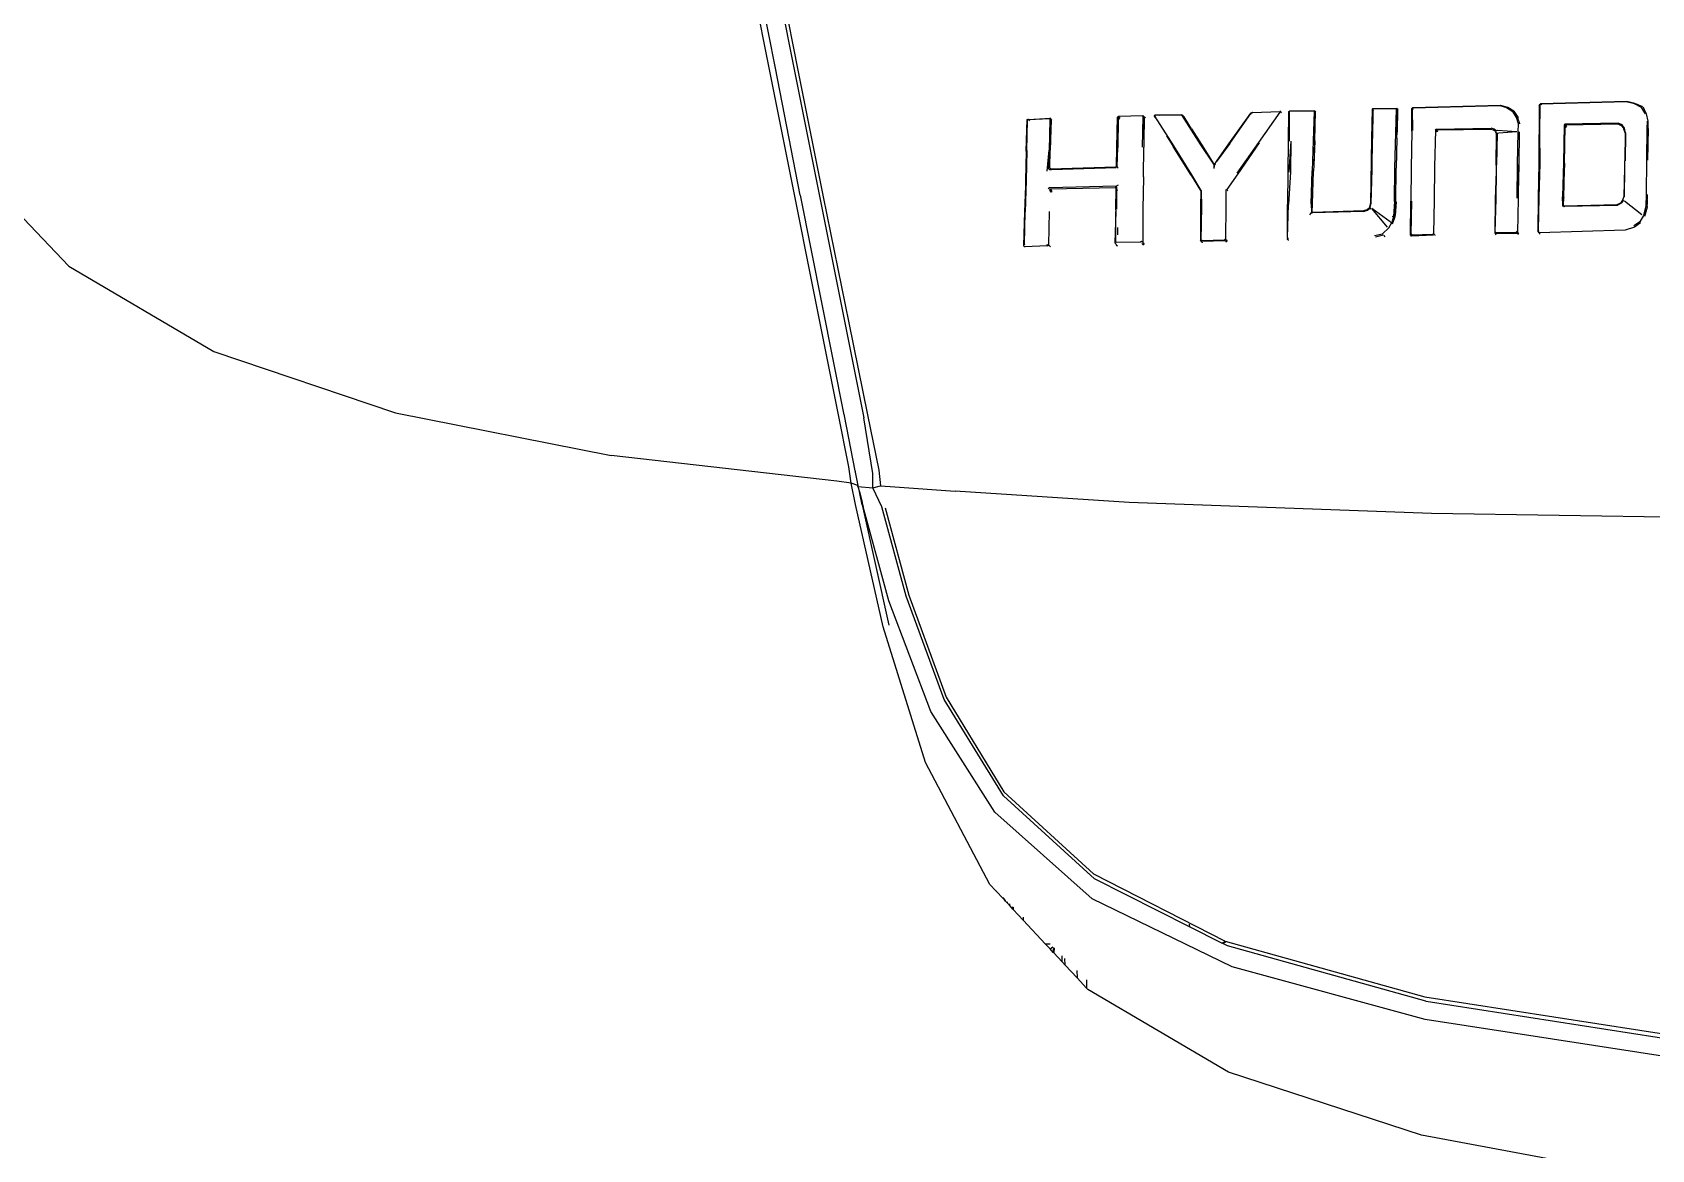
# Model space of a CAD drawing. Header units: metres. Extents: x 54.3 to 102.1, y 17 to 45.8.
# Drawn here: x 91.4102 to 91.6958, y 34.3365 to 34.5335 of the extents above; entities that cross this region are included whole.
import ezdxf

# ---------------------------------------------------------------- set-up
doc = ezdxf.new("R2010")
doc.units = ezdxf.units.M
doc.layers.add('Edges', color=7, linetype='Continuous')

# ---------------------------------------------------------------- blocks, each defined once
blk = doc.blocks.new('fr elevation')
for p, q in [((-3.38199, -1.90568), (-3.39527, -1.83858)), ((-3.38081, -1.90602), (-3.3941, -1.83875)), ((-3.39082, -1.83892), (-3.37745, -1.90652)), ((-3.39023, -1.83875), (-3.37686, -1.90635)), ((-3.3698, -1.96656), (-3.38199, -1.90568)), ((-3.37644, -1.92838), (-3.38081, -1.90602)), ((-3.37745, -1.90652), (-3.37299, -1.92889)), ((-3.37686, -1.90635), (-3.3724, -1.92872)), ((-3.27559, -1.91328), (-3.27571, -1.91841)), ((-3.27551, -1.91319), (-3.27559, -1.91328)), ((-3.27559, -1.91328), (-3.27549, -1.91333)), ((-3.27552, -1.91338), (-3.27559, -1.91328)), ((-3.27549, -1.91333), (-3.27552, -1.91338)), ((-3.27124, -1.91309), (-3.27551, -1.91319)), ((-3.27551, -1.91319), (-3.2754, -1.91325)), ((-3.27544, -1.9133), (-3.27551, -1.91319)), ((-3.27544, -1.9133), (-3.27549, -1.91333)), ((-3.2754, -1.91325), (-3.27544, -1.9133)), ((-3.27532, -1.91348), (-3.27544, -1.9133)), ((-3.2714, -1.91316), (-3.2754, -1.91325)), ((-3.27158, -1.92364), (-3.27131, -1.91324)), ((-3.27124, -1.91309), (-3.2714, -1.91316)), ((-3.27131, -1.91324), (-3.2714, -1.91316)), ((-3.27118, -1.91312), (-3.27124, -1.91309)), ((-3.27119, -1.91728), (-3.27116, -1.91317)), ((-3.27109, -1.91326), (-3.27119, -1.91728)), ((-3.27116, -1.91317), (-3.27118, -1.91312)), ((-3.27109, -1.9132), (-3.27116, -1.91317)), ((-3.27109, -1.9132), (-3.27109, -1.91326)), ((-3.27109, -1.91326), (-3.27104, -1.91335)), ((-3.27104, -1.91335), (-3.27097, -1.91342)), ((-3.2686, -1.91312), (-3.26843, -1.91295)), ((-3.26859, -1.91711), (-3.2686, -1.91312)), ((-3.2686, -1.91312), (-3.26853, -1.91314)), ((-3.26853, -1.91314), (-3.2685, -1.91317)), ((-3.2685, -1.91317), (-3.26837, -1.91306)), ((-3.2685, -1.91317), (-3.26849, -1.91701)), ((-3.2685, -1.91317), (-3.26835, -1.91338)), ((-3.26843, -1.91295), (-3.25292, -1.91251)), ((-3.26843, -1.91295), (-3.26837, -1.91306)), ((-3.26843, -1.91295), (-3.26833, -1.91301)), ((-3.26837, -1.91306), (-3.26833, -1.91301)), ((-3.26833, -1.91301), (-3.25308, -1.91258)), ((-3.25308, -1.91258), (-3.25188, -1.91296)), ((-3.25292, -1.91251), (-3.25172, -1.9129)), ((-3.25188, -1.91296), (-3.25075, -1.91367)), ((-3.25172, -1.9129), (-3.25166, -1.91292)), ((-3.25059, -1.9136), (-3.25166, -1.91292)), ((-3.24611, -1.91253), (-3.2462, -1.92284)), ((-3.24586, -1.91228), (-3.24611, -1.91253)), ((-3.24611, -1.91253), (-3.24601, -1.91259)), ((-3.24604, -1.91264), (-3.24611, -1.91253)), ((-3.24601, -1.91268), (-3.24605, -1.91731)), ((-3.24601, -1.91259), (-3.24604, -1.91264)), ((-3.24601, -1.91268), (-3.24604, -1.91264)), ((-3.24579, -1.91239), (-3.24601, -1.91259)), ((-3.24594, -1.91278), (-3.24601, -1.91268)), ((-3.23069, -1.91186), (-3.24586, -1.91228)), ((-3.24586, -1.91228), (-3.24576, -1.91234)), ((-3.24579, -1.91239), (-3.24586, -1.91228)), ((-3.24576, -1.91234), (-3.24579, -1.91239)), ((-3.24569, -1.91255), (-3.24579, -1.91239)), ((-3.23077, -1.91193), (-3.24576, -1.91234)), ((-3.22931, -1.9123), (-3.23077, -1.91193)), ((-3.22924, -1.91223), (-3.23069, -1.91186)), ((-3.22809, -1.91292), (-3.22931, -1.9123)), ((-3.22785, -1.91285), (-3.22924, -1.91223)), ((-3.22738, -1.91405), (-3.22809, -1.91292)), ((-3.22785, -1.91285), (-3.22762, -1.91324)), ((-3.22722, -1.91406), (-3.22762, -1.91324)), ((-3.33658, -1.92066), (-3.33644, -1.91508)), ((-3.33646, -1.92053), (-3.33637, -1.91518)), ((-3.33644, -1.91508), (-3.33627, -1.915)), ((-3.33637, -1.91518), (-3.33644, -1.91508)), ((-3.33634, -1.91514), (-3.33644, -1.91508)), ((-3.33637, -1.91518), (-3.33634, -1.91514)), ((-3.33634, -1.91514), (-3.33617, -1.91505)), ((-3.33627, -1.915), (-3.3362, -1.91501)), ((-3.3362, -1.91501), (-3.33617, -1.91505)), ((-3.33617, -1.91505), (-3.33235, -1.91482)), ((-3.33617, -1.91505), (-3.33251, -1.91489)), ((-3.33617, -1.91505), (-3.33603, -1.9153)), ((-3.33242, -1.91504), (-3.33254, -1.92044)), ((-3.33235, -1.91482), (-3.33251, -1.91489)), ((-3.33251, -1.91489), (-3.33242, -1.91504)), ((-3.33219, -1.91508), (-3.33238, -1.92046)), ((-3.33228, -1.91492), (-3.33235, -1.91482)), ((-3.33228, -1.91492), (-3.33218, -1.91498)), ((-3.33219, -1.91508), (-3.33218, -1.91498)), ((-3.33219, -1.91508), (-3.33207, -1.91517)), ((-3.32062, -1.92002), (-3.3205, -1.91463)), ((-3.3205, -1.91463), (-3.32033, -1.91446)), ((-3.3205, -1.91463), (-3.32043, -1.91473)), ((-3.3204, -1.91477), (-3.32044, -1.92)), ((-3.3204, -1.91469), (-3.32043, -1.91473)), ((-3.32043, -1.91473), (-3.3204, -1.91477)), ((-3.3204, -1.91477), (-3.3202, -1.91504)), ((-3.32033, -1.91446), (-3.31599, -1.91437)), ((-3.32033, -1.91446), (-3.32027, -1.91457)), ((-3.32027, -1.91457), (-3.32005, -1.91485)), ((-3.31615, -1.91443), (-3.31599, -1.91437)), ((-3.31615, -1.91443), (-3.31598, -1.9146)), ((-3.3161, -1.91991), (-3.31598, -1.9146)), ((-3.31599, -1.91437), (-3.31592, -1.91447)), ((-3.31592, -1.91447), (-3.31582, -1.91461)), ((-3.31582, -1.91453), (-3.31592, -1.91447)), ((-3.31582, -1.91461), (-3.31585, -1.91893)), ((-3.31577, -1.91468), (-3.31585, -1.91893)), ((-3.31582, -1.91453), (-3.31582, -1.91461)), ((-3.31582, -1.91461), (-3.31577, -1.91468)), ((-3.31582, -1.91461), (-3.31575, -1.91463)), ((-3.31575, -1.91463), (-3.31577, -1.91468)), ((-3.31575, -1.91463), (-3.31564, -1.9148)), ((-3.31394, -1.91432), (-3.31403, -1.9144)), ((-3.31403, -1.9144), (-3.31396, -1.91451)), ((-3.31393, -1.91447), (-3.31403, -1.9144)), ((-3.31383, -1.91474), (-3.31396, -1.91451)), ((-3.31394, -1.91432), (-3.31385, -1.9143)), ((-3.31394, -1.91432), (-3.3139, -1.9144)), ((-3.31393, -1.91447), (-3.31388, -1.91443)), ((-3.31056, -1.91969), (-3.31393, -1.91447)), ((-3.3139, -1.9144), (-3.31385, -1.9143)), ((-3.3139, -1.9144), (-3.31388, -1.91443)), ((-3.31377, -1.9146), (-3.31388, -1.91443)), ((-3.3131, -1.9143), (-3.31385, -1.9143)), ((-3.3131, -1.9143), (-3.30925, -1.91421)), ((-3.30933, -1.91428), (-3.3131, -1.9143)), ((-3.30907, -1.91436), (-3.30933, -1.91428)), ((-3.30925, -1.91421), (-3.30919, -1.91423)), ((-3.30919, -1.91423), (-3.30904, -1.91432)), ((-3.309, -1.91429), (-3.30919, -1.91423)), ((-3.30907, -1.91436), (-3.30904, -1.91432)), ((-3.30578, -1.9195), (-3.30907, -1.91436)), ((-3.30904, -1.91432), (-3.309, -1.91429)), ((-3.30904, -1.91432), (-3.30893, -1.91439)), ((-3.30893, -1.91439), (-3.309, -1.91429)), ((-3.30874, -1.9146), (-3.30893, -1.91439)), ((-3.30742, -1.91673), (-3.30874, -1.9146)), ((-3.30085, -1.91932), (-3.29698, -1.91392)), ((-3.30067, -1.9193), (-3.29696, -1.91399)), ((-3.29671, -1.91382), (-3.29698, -1.91392)), ((-3.29698, -1.91392), (-3.29696, -1.91399)), ((-3.29671, -1.91382), (-3.29696, -1.91399)), ((-3.29687, -1.91407), (-3.29691, -1.91403)), ((-3.29671, -1.91382), (-3.29186, -1.91363)), ((-3.29664, -1.9139), (-3.29666, -1.91386)), ((-3.29185, -1.91379), (-3.29564, -1.9191)), ((-3.29185, -1.91379), (-3.29186, -1.91363)), ((-3.29169, -1.91364), (-3.29186, -1.91363)), ((-3.29169, -1.91372), (-3.29185, -1.91379)), ((-3.29169, -1.91372), (-3.29169, -1.91364)), ((-3.29163, -1.91375), (-3.29169, -1.91372)), ((-3.29163, -1.91383), (-3.29159, -1.91387)), ((-3.29033, -1.91369), (-3.29037, -1.919)), ((-3.29033, -1.91369), (-3.29017, -1.91361)), ((-3.29023, -1.91375), (-3.29033, -1.91369)), ((-3.29033, -1.91369), (-3.29027, -1.9138)), ((-3.29023, -1.91375), (-3.29027, -1.9138)), ((-3.29027, -1.9138), (-3.29021, -1.91387)), ((-3.29023, -1.91375), (-3.29018, -1.91372)), ((-3.29021, -1.91387), (-3.29019, -1.9189)), ((-3.29018, -1.91372), (-3.29015, -1.91367)), ((-3.29013, -1.91378), (-3.29018, -1.91372)), ((-3.28573, -1.9135), (-3.29017, -1.91361)), ((-3.29015, -1.91367), (-3.29017, -1.91361)), ((-3.28588, -1.91357), (-3.29015, -1.91367)), ((-3.2858, -1.91365), (-3.28601, -1.9188)), ((-3.28588, -1.91357), (-3.28573, -1.9135)), ((-3.2858, -1.91365), (-3.28588, -1.91357)), ((-3.28566, -1.91361), (-3.28577, -1.91881)), ((-3.28573, -1.9135), (-3.28566, -1.91361)), ((-3.28573, -1.9135), (-3.28564, -1.91359)), ((-3.28564, -1.91359), (-3.28566, -1.91361)), ((-3.28558, -1.91369), (-3.28566, -1.91361)), ((-3.28558, -1.91369), (-3.28564, -1.91359)), ((-3.28551, -1.91376), (-3.28558, -1.91369)), ((-3.27549, -1.91341), (-3.27553, -1.9184)), ((-3.27549, -1.91341), (-3.27552, -1.91338)), ((-3.27536, -1.91352), (-3.27549, -1.91341)), ((-3.25012, -1.91471), (-3.25075, -1.91367)), ((-3.25059, -1.9136), (-3.24988, -1.91465)), ((-3.24976, -1.91585), (-3.25012, -1.91471)), ((-3.2499, -1.91475), (-3.25005, -1.91452)), ((-3.24988, -1.91465), (-3.2499, -1.91475)), ((-3.24971, -1.91535), (-3.2499, -1.91475)), ((-3.24981, -1.91724), (-3.24976, -1.91585)), ((-3.24971, -1.91535), (-3.2496, -1.91578)), ((-3.24953, -1.91589), (-3.2496, -1.91578)), ((-3.24173, -1.91608), (-3.24185, -1.92264)), ((-3.24157, -1.91591), (-3.24173, -1.91608)), ((-3.2322, -1.9157), (-3.24157, -1.91591)), ((-3.24157, -1.91591), (-3.24141, -1.91608)), ((-3.24141, -1.91608), (-3.24157, -1.91625)), ((-3.24141, -1.91608), (-3.24143, -1.9162)), ((-3.24143, -1.9162), (-3.24129, -1.91637)), ((-3.23221, -1.91588), (-3.24141, -1.91608)), ((-3.2316, -1.9162), (-3.23221, -1.91588)), ((-3.23151, -1.91602), (-3.2322, -1.9157)), ((-3.2316, -1.9162), (-3.23154, -1.91623)), ((-3.23107, -1.91658), (-3.23151, -1.91602)), ((-3.22693, -1.91535), (-3.22722, -1.91406)), ((-3.22709, -1.91535), (-3.22715, -1.91665)), ((-3.2269, -1.91666), (-3.22693, -1.91535)), ((-3.31585, -1.91893), (-3.31586, -1.91992)), ((-3.31186, -1.91792), (-3.31074, -1.91972)), ((-3.30742, -1.91673), (-3.30565, -1.91946)), ((-3.29037, -1.919), (-3.29043, -1.92434)), ((-3.28993, -1.91889), (-3.29025, -1.92432)), ((-3.28993, -1.91889), (-3.28999, -1.92431)), ((-3.28601, -1.9188), (-3.28615, -1.92413)), ((-3.28577, -1.91881), (-3.28589, -1.92311)), ((-3.2857, -1.91884), (-3.28589, -1.92311)), ((-3.27571, -1.91841), (-3.27585, -1.92987)), ((-3.27559, -1.92382), (-3.27553, -1.9184)), ((-3.27122, -1.91834), (-3.27134, -1.92365)), ((-3.27122, -1.91834), (-3.2712, -1.91832)), ((-3.2712, -1.91832), (-3.27119, -1.91728)), ((-3.26859, -1.91711), (-3.2687, -1.92367)), ((-3.26439, -1.91691), (-3.2646, -1.9234)), ((-3.26439, -1.91691), (-3.26431, -1.91675)), ((-3.26415, -1.91692), (-3.26432, -1.91709)), ((-3.26432, -1.91709), (-3.26426, -1.91712)), ((-3.26431, -1.91675), (-3.2546, -1.91661)), ((-3.26415, -1.91692), (-3.26431, -1.91675)), ((-3.26426, -1.91712), (-3.26417, -1.91725)), ((-3.25469, -1.9168), (-3.26415, -1.91692)), ((-3.26409, -1.91704), (-3.26401, -1.91714)), ((-3.25418, -1.91695), (-3.25469, -1.9168)), ((-3.25408, -1.91676), (-3.2546, -1.91661)), ((-3.25383, -1.91718), (-3.25418, -1.91695)), ((-3.25373, -1.91708), (-3.25408, -1.91676)), ((-3.25383, -1.91718), (-3.25376, -1.91729)), ((-3.25376, -1.91729), (-3.25356, -1.91755)), ((-3.25365, -1.91759), (-3.25376, -1.91729)), ((-3.25373, -1.91708), (-3.25348, -1.91691)), ((-3.2537, -1.92309), (-3.25365, -1.91759)), ((-3.25365, -1.91759), (-3.25356, -1.91755)), ((-3.25361, -1.92307), (-3.25347, -1.91749)), ((-3.25356, -1.91755), (-3.25347, -1.91749)), ((-3.25348, -1.91691), (-3.25007, -1.91716)), ((-3.25347, -1.91749), (-3.25321, -1.9174)), ((-3.25321, -1.9174), (-3.25007, -1.91716)), ((-3.24994, -1.92299), (-3.24981, -1.91724)), ((-3.24965, -1.91726), (-3.2497, -1.92299)), ((-3.24605, -1.91731), (-3.24603, -1.92282)), ((-3.24157, -1.91625), (-3.24169, -1.92273)), ((-3.24157, -1.91625), (-3.24151, -1.91628)), ((-3.24151, -1.91628), (-3.24137, -1.91645)), ((-3.23154, -1.91623), (-3.23134, -1.91652)), ((-3.23134, -1.91652), (-3.23118, -1.91679)), ((-3.23102, -1.91723), (-3.23118, -1.91679)), ((-3.23102, -1.91723), (-3.23116, -1.91668)), ((-3.23088, -1.91739), (-3.23107, -1.91658)), ((-3.23097, -1.9174), (-3.23104, -1.92233)), ((-3.23097, -1.9174), (-3.23102, -1.91723)), ((-3.23091, -1.91752), (-3.23097, -1.9174)), ((-3.23091, -1.91752), (-3.23095, -1.92232)), ((-3.23088, -1.91739), (-3.23091, -1.91752)), ((-3.22715, -1.91665), (-3.2272, -1.92223)), ((-3.2269, -1.91666), (-3.22704, -1.92224)), ((-3.52417, -1.92132), (-3.50542, -1.94091)), ((-3.33658, -1.92066), (-3.33671, -1.92582)), ((-3.33646, -1.92053), (-3.33661, -1.9258)), ((-3.33289, -1.92415), (-3.33254, -1.92044)), ((-3.33264, -1.92373), (-3.33254, -1.92044)), ((-3.33241, -1.92358), (-3.33238, -1.92046)), ((-3.32064, -1.92331), (-3.32062, -1.92002)), ((-3.32058, -1.92333), (-3.32044, -1.92)), ((-3.31592, -1.92517), (-3.31587, -1.91995)), ((-3.31586, -1.91992), (-3.31587, -1.91995)), ((-3.31068, -1.91983), (-3.31074, -1.91972)), ((-3.30748, -1.9249), (-3.31068, -1.91983)), ((-3.30738, -1.9248), (-3.31056, -1.91969)), ((-3.30351, -1.92292), (-3.30578, -1.9195)), ((-3.30565, -1.91946), (-3.30351, -1.92292)), ((-3.30067, -1.9193), (-3.30305, -1.92249)), ((-3.30305, -1.92249), (-3.30085, -1.91932)), ((-3.29564, -1.9191), (-3.29946, -1.92453)), ((-3.29548, -1.9192), (-3.29929, -1.92462)), ((-3.33247, -1.92389), (-3.33264, -1.92373)), ((-3.33231, -1.92374), (-3.33247, -1.92389)), ((-3.33247, -1.92389), (-3.33225, -1.92385)), ((-3.33241, -1.92358), (-3.33233, -1.92368)), ((-3.33233, -1.92368), (-3.33231, -1.92374)), ((-3.33231, -1.92374), (-3.32081, -1.92339)), ((-3.33231, -1.92374), (-3.33225, -1.92385)), ((-3.33225, -1.92385), (-3.3322, -1.92388)), ((-3.3322, -1.92388), (-3.33216, -1.92388)), ((-3.33216, -1.92388), (-3.32074, -1.9235)), ((-3.32081, -1.92339), (-3.32064, -1.92331)), ((-3.32081, -1.92339), (-3.32074, -1.9235)), ((-3.32074, -1.9235), (-3.32071, -1.92354)), ((-3.32064, -1.92331), (-3.32058, -1.92333)), ((-3.32058, -1.92333), (-3.32054, -1.9234)), ((-3.32054, -1.92345), (-3.32054, -1.9234)), ((-3.32054, -1.92345), (-3.32037, -1.92367)), ((-3.30351, -1.92292), (-3.30344, -1.92294)), ((-3.3035, -1.92298), (-3.30351, -1.92292)), ((-3.30344, -1.92294), (-3.3035, -1.92298)), ((-3.3035, -1.92298), (-3.30348, -1.92372)), ((-3.30341, -1.92297), (-3.30348, -1.92372)), ((-3.30344, -1.92294), (-3.30334, -1.92291)), ((-3.30341, -1.92297), (-3.30344, -1.92294)), ((-3.30335, -1.92293), (-3.30341, -1.92297)), ((-3.30334, -1.92312), (-3.30341, -1.92297)), ((-3.30334, -1.92291), (-3.30335, -1.92293)), ((-3.30322, -1.92312), (-3.30335, -1.92293)), ((-3.30334, -1.92291), (-3.30305, -1.92249)), ((-3.29929, -1.92462), (-3.30121, -1.92739)), ((-3.29043, -1.92434), (-3.29051, -1.93004)), ((-3.28999, -1.92431), (-3.29033, -1.93002)), ((-3.28632, -1.92992), (-3.28615, -1.92413)), ((-3.28608, -1.92994), (-3.28593, -1.92418)), ((-3.28593, -1.92418), (-3.28591, -1.92415)), ((-3.28589, -1.92311), (-3.28591, -1.92415)), ((-3.27575, -1.92985), (-3.27559, -1.92382)), ((-3.27166, -1.9295), (-3.27158, -1.92364)), ((-3.27142, -1.92952), (-3.27134, -1.92365)), ((-3.2687, -1.92367), (-3.26877, -1.92945)), ((-3.2646, -1.9234), (-3.26467, -1.92935)), ((-3.25373, -1.92423), (-3.25386, -1.92912)), ((-3.25373, -1.92423), (-3.25379, -1.92914)), ((-3.25372, -1.9232), (-3.25373, -1.92423)), ((-3.2537, -1.92309), (-3.25372, -1.9232)), ((-3.25001, -1.92893), (-3.24994, -1.92299)), ((-3.24976, -1.92795), (-3.2497, -1.92299)), ((-3.24976, -1.92795), (-3.24963, -1.9231)), ((-3.2462, -1.92284), (-3.24628, -1.92887)), ((-3.24603, -1.92282), (-3.24618, -1.92884)), ((-3.24185, -1.92264), (-3.242, -1.92867)), ((-3.24169, -1.92273), (-3.24175, -1.92755)), ((-3.24175, -1.92755), (-3.24162, -1.92276)), ((-3.23107, -1.9236), (-3.23119, -1.92861)), ((-3.23107, -1.9236), (-3.23112, -1.92872)), ((-3.23106, -1.92236), (-3.23107, -1.9236)), ((-3.23104, -1.92233), (-3.23106, -1.92236)), ((-3.2272, -1.92223), (-3.22726, -1.92825)), ((-3.33674, -1.92678), (-3.33689, -1.93137)), ((-3.33661, -1.9258), (-3.33678, -1.93134)), ((-3.33674, -1.92678), (-3.33678, -1.93134)), ((-3.33673, -1.92593), (-3.33674, -1.92678)), ((-3.33671, -1.92582), (-3.33673, -1.92593)), ((-3.3325, -1.9271), (-3.33275, -1.92728)), ((-3.32073, -1.92683), (-3.3325, -1.9271)), ((-3.33234, -1.92737), (-3.3325, -1.92754)), ((-3.33243, -1.92755), (-3.3325, -1.92754)), ((-3.3322, -1.92791), (-3.33243, -1.92755)), ((-3.32083, -1.92711), (-3.33234, -1.92737)), ((-3.33234, -1.92737), (-3.33226, -1.92747)), ((-3.33226, -1.92747), (-3.33209, -1.92777)), ((-3.33226, -1.92747), (-3.33215, -1.92789)), ((-3.32083, -1.92711), (-3.32073, -1.92683)), ((-3.32074, -1.92718), (-3.32083, -1.92711)), ((-3.32078, -1.93091), (-3.32074, -1.92724)), ((-3.32074, -1.92718), (-3.32065, -1.927)), ((-3.32074, -1.92724), (-3.32074, -1.92718)), ((-3.32068, -1.92729), (-3.32074, -1.92724)), ((-3.32073, -1.92683), (-3.32032, -1.92658)), ((-3.32065, -1.927), (-3.32073, -1.92683)), ((-3.32065, -1.927), (-3.32068, -1.92729)), ((-3.32068, -1.92729), (-3.32065, -1.92733)), ((-3.32065, -1.92737), (-3.32068, -1.93089)), ((-3.32065, -1.92733), (-3.32065, -1.92737)), ((-3.32065, -1.92737), (-3.3206, -1.92744)), ((-3.3206, -1.92744), (-3.32048, -1.92755)), ((-3.31593, -1.92528), (-3.316, -1.9308)), ((-3.31592, -1.92517), (-3.31593, -1.92528)), ((-3.30741, -1.92501), (-3.30748, -1.9249)), ((-3.30581, -1.92758), (-3.30741, -1.92501)), ((-3.30572, -1.92757), (-3.30738, -1.9248)), ((-3.30581, -1.92758), (-3.30586, -1.93049)), ((-3.30581, -1.92758), (-3.30572, -1.92757)), ((-3.30581, -1.92758), (-3.30575, -1.92769)), ((-3.30572, -1.92757), (-3.30575, -1.92769)), ((-3.30137, -1.92738), (-3.30141, -1.93036)), ((-3.30114, -1.9275), (-3.30121, -1.92739)), ((-3.30103, -1.92766), (-3.30114, -1.9275)), ((-3.24176, -1.92877), (-3.24175, -1.92755)), ((-3.37644, -1.92838), (-3.36874, -1.96713)), ((-3.37299, -1.92889), (-3.36526, -1.96765)), ((-3.3724, -1.92872), (-3.36786, -1.95092)), ((-3.30586, -1.93049), (-3.30588, -1.93639)), ((-3.30567, -1.93046), (-3.30578, -1.93629)), ((-3.30575, -1.92769), (-3.30567, -1.93046)), ((-3.30141, -1.93036), (-3.30144, -1.93611)), ((-3.29052, -1.93585), (-3.29033, -1.93002)), ((-3.29052, -1.93585), (-3.29051, -1.93004)), ((-3.28632, -1.92992), (-3.2863, -1.93142)), ((-3.28615, -1.93135), (-3.2861, -1.92997)), ((-3.2861, -1.92997), (-3.28608, -1.92994)), ((-3.27601, -1.93053), (-3.27587, -1.92998)), ((-3.27591, -1.9306), (-3.27575, -1.92985)), ((-3.27591, -1.9306), (-3.27587, -1.92998)), ((-3.27587, -1.92998), (-3.27586, -1.92994)), ((-3.27586, -1.92994), (-3.27585, -1.92987)), ((-3.27166, -1.9295), (-3.2718, -1.93217)), ((-3.27154, -1.93196), (-3.27142, -1.92952)), ((-3.27135, -1.92955), (-3.27154, -1.93196)), ((-3.26879, -1.93544), (-3.26877, -1.92945)), ((-3.26869, -1.93526), (-3.26859, -1.92944)), ((-3.26467, -1.92935), (-3.26477, -1.93517)), ((-3.25386, -1.92912), (-3.25396, -1.93511)), ((-3.25387, -1.93492), (-3.25368, -1.92902)), ((-3.24987, -1.93493), (-3.24979, -1.92905)), ((-3.24979, -1.92905), (-3.24977, -1.92894)), ((-3.24977, -1.92894), (-3.24976, -1.92795)), ((-3.24628, -1.92887), (-3.24637, -1.93477)), ((-3.24618, -1.92884), (-3.24628, -1.93458)), ((-3.24198, -1.93025), (-3.242, -1.92867)), ((-3.24181, -1.93041), (-3.24198, -1.93025)), ((-3.24182, -1.93017), (-3.24178, -1.92879)), ((-3.24176, -1.93028), (-3.24182, -1.93017)), ((-3.24181, -1.93041), (-3.2417, -1.93036)), ((-3.24166, -1.93042), (-3.24181, -1.93041)), ((-3.24176, -1.92877), (-3.24178, -1.92879)), ((-3.24176, -1.93028), (-3.24167, -1.93036)), ((-3.2417, -1.93036), (-3.24176, -1.93028)), ((-3.24165, -1.93034), (-3.2417, -1.93036)), ((-3.2417, -1.93036), (-3.24167, -1.93036)), ((-3.24165, -1.93034), (-3.24167, -1.93036)), ((-3.24167, -1.93036), (-3.24166, -1.93042)), ((-3.23235, -1.9302), (-3.24166, -1.93042)), ((-3.24166, -1.93042), (-3.2416, -1.93048)), ((-3.23245, -1.93013), (-3.24165, -1.93034)), ((-3.23177, -1.92979), (-3.23245, -1.93013)), ((-3.23235, -1.9302), (-3.23245, -1.93013)), ((-3.23167, -1.92984), (-3.23235, -1.9302)), ((-3.23126, -1.92926), (-3.23177, -1.92979)), ((-3.23144, -1.92928), (-3.23177, -1.92979)), ((-3.23126, -1.92926), (-3.23167, -1.92984)), ((-3.23119, -1.92861), (-3.23144, -1.92928)), ((-3.23126, -1.92926), (-3.23144, -1.92928)), ((-3.23108, -1.92942), (-3.22799, -1.93184)), ((-3.22732, -1.93041), (-3.22773, -1.932)), ((-3.22726, -1.92825), (-3.22732, -1.93041)), ((-3.22711, -1.92827), (-3.22709, -1.93005)), ((-3.22708, -1.93043), (-3.2271, -1.93049)), ((-3.2271, -1.93049), (-3.2271, -1.93054)), ((-3.22709, -1.93005), (-3.22704, -1.9283)), ((-3.22708, -1.93043), (-3.22709, -1.93005)), ((-3.33689, -1.93137), (-3.33708, -1.93728)), ((-3.33681, -1.93138), (-3.33698, -1.93701)), ((-3.33678, -1.93134), (-3.33681, -1.93138)), ((-3.33254, -1.93127), (-3.33264, -1.93717)), ((-3.32079, -1.93129), (-3.32096, -1.93682)), ((-3.32081, -1.93676), (-3.32079, -1.93129)), ((-3.32079, -1.93101), (-3.32078, -1.93091)), ((-3.32079, -1.93101), (-3.32079, -1.93129)), ((-3.316, -1.9308), (-3.31603, -1.93672)), ((-3.2863, -1.93142), (-3.28664, -1.93185)), ((-3.2863, -1.93142), (-3.28622, -1.93151)), ((-3.28622, -1.93151), (-3.28608, -1.93146)), ((-3.28615, -1.93135), (-3.28608, -1.93146)), ((-3.28615, -1.93135), (-3.28606, -1.93144)), ((-3.28608, -1.93146), (-3.28606, -1.93144)), ((-3.28608, -1.93146), (-3.28606, -1.9315)), ((-3.28602, -1.9315), (-3.28608, -1.93146)), ((-3.27711, -1.93114), (-3.28606, -1.93144)), ((-3.28606, -1.93144), (-3.28602, -1.9315)), ((-3.2771, -1.9313), (-3.28602, -1.9315)), ((-3.27652, -1.93097), (-3.27711, -1.93114)), ((-3.2771, -1.9313), (-3.27642, -1.93103)), ((-3.27652, -1.93097), (-3.27601, -1.93053)), ((-3.27642, -1.93103), (-3.27652, -1.93097)), ((-3.27642, -1.93103), (-3.27594, -1.93065)), ((-3.27594, -1.93065), (-3.27601, -1.93053)), ((-3.27594, -1.93065), (-3.27591, -1.9306)), ((-3.27577, -1.93088), (-3.27594, -1.93065)), ((-3.27288, -1.93402), (-3.27565, -1.93076)), ((-3.27238, -1.93309), (-3.27565, -1.93076)), ((-3.27263, -1.93418), (-3.27212, -1.93325)), ((-3.27238, -1.93309), (-3.27212, -1.93325)), ((-3.2718, -1.93217), (-3.27212, -1.93325)), ((-3.27205, -1.93209), (-3.2718, -1.93217)), ((-3.27197, -1.93344), (-3.27157, -1.93237)), ((-3.27155, -1.93227), (-3.2718, -1.93217)), ((-3.27157, -1.9323), (-3.27155, -1.93227)), ((-3.27157, -1.93237), (-3.27157, -1.9323)), ((-3.27155, -1.93227), (-3.27154, -1.93196)), ((-3.2284, -1.9331), (-3.22942, -1.93379)), ((-3.22824, -1.93328), (-3.22934, -1.93405)), ((-3.22773, -1.932), (-3.2284, -1.9331)), ((-3.2271, -1.93054), (-3.22757, -1.93218)), ((-3.32049, -1.93408), (-3.32051, -1.9354)), ((-3.30144, -1.93611), (-3.3016, -1.93628)), ((-3.30136, -1.93628), (-3.30144, -1.93611)), ((-3.29055, -1.93614), (-3.29053, -1.93603)), ((-3.29055, -1.93614), (-3.29046, -1.93622)), ((-3.29052, -1.93585), (-3.29053, -1.93603)), ((-3.29043, -1.93601), (-3.29052, -1.93585)), ((-3.29044, -1.9362), (-3.29046, -1.93622)), ((-3.29043, -1.93601), (-3.29044, -1.9362)), ((-3.27517, -1.9355), (-3.27373, -1.93521)), ((-3.27501, -1.93575), (-3.27357, -1.93539)), ((-3.27373, -1.93521), (-3.27263, -1.93418)), ((-3.2735, -1.9355), (-3.27336, -1.93574)), ((-3.26879, -1.93544), (-3.2687, -1.93561)), ((-3.26865, -1.93563), (-3.2687, -1.93561)), ((-3.26869, -1.93526), (-3.26861, -1.93543)), ((-3.26478, -1.93544), (-3.26865, -1.93563)), ((-3.26494, -1.93534), (-3.26861, -1.93543)), ((-3.26494, -1.93534), (-3.26477, -1.93517)), ((-3.26478, -1.93544), (-3.26494, -1.93534)), ((-3.26477, -1.93517), (-3.26461, -1.93535)), ((-3.26461, -1.93535), (-3.26455, -1.93546)), ((-3.26455, -1.93546), (-3.26451, -1.93551)), ((-3.25396, -1.93511), (-3.25389, -1.93513)), ((-3.25389, -1.93513), (-3.25388, -1.93519)), ((-3.25388, -1.93519), (-3.25004, -1.9351)), ((-3.25388, -1.93519), (-3.25381, -1.9353)), ((-3.25378, -1.935), (-3.25387, -1.93492)), ((-3.25381, -1.9353), (-3.25376, -1.93538)), ((-3.25378, -1.935), (-3.2502, -1.93492)), ((-3.2502, -1.93492), (-3.25003, -1.93476)), ((-3.2502, -1.93492), (-3.25004, -1.9351)), ((-3.25004, -1.9351), (-3.24987, -1.93493)), ((-3.25004, -1.9351), (-3.24997, -1.93513)), ((-3.24997, -1.93513), (-3.24985, -1.93534)), ((-3.24987, -1.93493), (-3.24989, -1.93504)), ((-3.24989, -1.93504), (-3.24973, -1.93521)), ((-3.24637, -1.93477), (-3.24628, -1.93458)), ((-3.24631, -1.93488), (-3.24637, -1.93477)), ((-3.24627, -1.93492), (-3.24631, -1.93488)), ((-3.24611, -1.93483), (-3.24628, -1.93458)), ((-3.2462, -1.93502), (-3.24627, -1.93492)), ((-3.2462, -1.93502), (-3.24614, -1.93504)), ((-3.23095, -1.93459), (-3.24614, -1.93504)), ((-3.24606, -1.93515), (-3.24614, -1.93504)), ((-3.24597, -1.93526), (-3.24606, -1.93515)), ((-3.22934, -1.93405), (-3.23095, -1.93459)), ((-3.33708, -1.93728), (-3.33701, -1.93738)), ((-3.33691, -1.93748), (-3.33701, -1.93738)), ((-3.33701, -1.93738), (-3.3369, -1.93744)), ((-3.33698, -1.93701), (-3.33689, -1.93717)), ((-3.33691, -1.93748), (-3.3369, -1.93744)), ((-3.33685, -1.93753), (-3.33691, -1.93748)), ((-3.3369, -1.93744), (-3.33281, -1.93726)), ((-3.33679, -1.9376), (-3.33685, -1.93753)), ((-3.33281, -1.93726), (-3.33297, -1.93708)), ((-3.33264, -1.93717), (-3.33281, -1.93726)), ((-3.33281, -1.93726), (-3.33274, -1.93737)), ((-3.33257, -1.93727), (-3.33264, -1.93717)), ((-3.33233, -1.93753), (-3.33257, -1.93727)), ((-3.32079, -1.93699), (-3.32096, -1.93682)), ((-3.32072, -1.93709), (-3.32079, -1.93699)), ((-3.32054, -1.93733), (-3.32072, -1.93709)), ((-3.32069, -1.93671), (-3.31644, -1.93662)), ((-3.32044, -1.93741), (-3.32054, -1.93733)), ((-3.31644, -1.93662), (-3.31627, -1.93654)), ((-3.31627, -1.93654), (-3.31603, -1.93672)), ((-3.31619, -1.93689), (-3.31612, -1.93699)), ((-3.31612, -1.93699), (-3.31593, -1.93721)), ((-3.31596, -1.93682), (-3.31603, -1.93672)), ((-3.31596, -1.93682), (-3.31577, -1.9371)), ((-3.30588, -1.93639), (-3.30578, -1.93629)), ((-3.30581, -1.9365), (-3.30588, -1.93639)), ((-3.30569, -1.93665), (-3.30581, -1.9365)), ((-3.30581, -1.9365), (-3.3057, -1.93655)), ((-3.30561, -1.93637), (-3.30578, -1.93629)), ((-3.30144, -1.93645), (-3.3057, -1.93655)), ((-3.3057, -1.93655), (-3.30569, -1.93665)), ((-3.30569, -1.93665), (-3.30564, -1.93666)), ((-3.30558, -1.93675), (-3.30564, -1.93666)), ((-3.30561, -1.93637), (-3.3016, -1.93628)), ((-3.30558, -1.93675), (-3.30555, -1.9368)), ((-3.30144, -1.93645), (-3.3016, -1.93628)), ((-3.30136, -1.93628), (-3.30144, -1.93645)), ((-3.30144, -1.93645), (-3.30137, -1.93656)), ((-3.30125, -1.93672), (-3.30137, -1.93656)), ((-3.30121, -1.93639), (-3.30136, -1.93628)), ((-3.30108, -1.9366), (-3.30121, -1.93639)), ((-3.29046, -1.93622), (-3.29041, -1.93631)), ((-3.29041, -1.93631), (-3.29033, -1.93639)), ((-3.50542, -1.94091), (-3.47986, -1.95596)), ((-3.36786, -1.95092), (-3.36458, -1.96715)), ((-3.47986, -1.95596), (-3.44783, -1.96681)), ((-3.44783, -1.96681), (-3.40982, -1.97429)), ((-3.36786, -1.97631), (-3.3698, -1.96656)), ((-3.36874, -1.96713), (-3.3687, -1.96715)), ((-3.3687, -1.96715), (-3.3687, -1.96731)), ((-3.3687, -1.96731), (-3.36681, -1.97704)), ((-3.36458, -1.96715), (-3.36257, -1.9769)), ((-3.36366, -1.97749), (-3.36526, -1.96765)), ((-3.36997, -1.97883), (-3.40982, -1.97429)), ((-3.36744, -1.97917), (-3.36997, -1.97883)), ((-3.36744, -1.97917), (-3.36786, -1.97631)), ((-3.36681, -1.97704), (-3.36677, -1.97707)), ((-3.36677, -1.97707), (-3.36677, -1.97724)), ((-3.36677, -1.97724), (-3.3663, -1.97958)), ((-3.36366, -1.98001), (-3.36366, -1.97749)), ((-3.36257, -1.9769), (-3.36231, -1.97967)), ((-3.36669, -1.98295), (-3.36744, -1.97917)), ((-3.3663, -1.97958), (-3.36744, -1.97917)), ((-3.3663, -1.97958), (-3.36627, -1.97976)), ((-3.36627, -1.97959), (-3.3663, -1.97958)), ((-3.36627, -1.97976), (-3.36627, -1.97959)), ((-3.36627, -1.97976), (-3.36601, -1.98074)), ((-3.36627, -1.97976), (-3.36366, -1.98001)), ((-3.36601, -1.98074), (-3.36551, -1.98253)), ((-3.36551, -1.98304), (-3.36601, -1.98074)), ((-3.36366, -1.98001), (-3.36231, -1.97967)), ((-3.36206, -1.98337), (-3.36366, -1.98001)), ((-3.36231, -1.97967), (-3.35979, -1.97984)), ((-3.35979, -1.97984), (-3.34911, -1.9806)), ((-3.31842, -1.98262), (-3.34911, -1.9806)), ((-3.36181, -2.00456), (-3.36669, -1.98295)), ((-3.36551, -1.98253), (-3.36551, -1.9827)), ((-3.36551, -1.9827), (-3.36532, -1.98338)), ((-3.36551, -1.98304), (-3.3608, -2.00423)), ((-3.3608, -1.99994), (-3.36532, -1.98338)), ((-3.35777, -1.9991), (-3.36206, -1.98337)), ((-3.36147, -1.98354), (-3.35727, -1.99893)), ((-3.26511, -1.98455), (-3.31842, -1.98262)), ((-3.20617, -1.98548), (-3.26511, -1.98455)), ((-3.35727, -1.99893), (-3.35071, -2.01692)), ((-3.3534, -2.01945), (-3.3608, -1.99994)), ((-3.35105, -2.01734), (-3.35777, -1.9991)), ((-3.35433, -2.02844), (-3.36181, -2.00456)), ((-3.34062, -2.03433), (-3.35105, -2.01734)), ((-3.35071, -2.01692), (-3.34054, -2.03366)), ((-3.34213, -2.03719), (-3.3534, -2.01945)), ((-3.34298, -2.04997), (-3.35433, -2.02844)), ((-3.32456, -2.04896), (-3.34062, -2.03433)), ((-3.34054, -2.03366), (-3.32473, -2.04812)), ((-3.32498, -2.05249), (-3.34213, -2.03719)), ((-3.34188, -2.05115), (-3.34298, -2.04997)), ((-3.32473, -2.04812), (-3.30152, -2.05997)), ((-3.30779, -2.05743), (-3.32456, -2.04896)), ((-3.34188, -2.05115), (-3.34188, -2.05105)), ((-3.34065, -2.05247), (-3.34188, -2.05115)), ((-3.34066, -2.05226), (-3.34065, -2.05247)), ((-3.34045, -2.05267), (-3.34065, -2.05247)), ((-3.34045, -2.05267), (-3.34045, -2.05247)), ((-3.34023, -2.05291), (-3.34045, -2.05267)), ((-3.34023, -2.05291), (-3.34023, -2.05268)), ((-3.33989, -2.05328), (-3.34023, -2.05291)), ((-3.33989, -2.05328), (-3.33991, -2.05301)), ((-3.33956, -2.05364), (-3.33989, -2.05328)), ((-3.30026, -2.06451), (-3.32498, -2.05249)), ((-3.33953, -2.05338), (-3.33956, -2.05364)), ((-3.33894, -2.0543), (-3.33956, -2.05364)), ((-3.33894, -2.0543), (-3.33896, -2.05394)), ((-3.33889, -2.05436), (-3.33894, -2.0543)), ((-3.33891, -2.05399), (-3.33889, -2.05436)), ((-3.33711, -2.05626), (-3.33889, -2.05436)), ((-3.33714, -2.05574), (-3.33711, -2.05626)), ((-3.33318, -2.06048), (-3.33711, -2.05626)), ((-3.30785, -2.05695), (-3.30779, -2.05743)), ((-3.30209, -2.06032), (-3.30779, -2.05743)), ((-3.33237, -2.06048), (-3.33318, -2.06048)), ((-3.33239, -2.06132), (-3.33318, -2.06048)), ((-3.33239, -2.06132), (-3.33188, -2.06098)), ((-3.33181, -2.06195), (-3.33239, -2.06132)), ((-3.33181, -2.06195), (-3.33175, -2.06109)), ((-3.33166, -2.06118), (-3.33172, -2.06204)), ((-3.30209, -2.06032), (-3.30149, -2.06003)), ((-3.30193, -2.06039), (-3.30209, -2.06032)), ((-3.30143, -2.06015), (-3.30193, -2.06039)), ((-3.3011, -2.06081), (-3.30193, -2.06039)), ((-3.30152, -2.05997), (-3.26629, -2.06981)), ((-3.26612, -2.07057), (-3.3011, -2.06081)), ((-3.33172, -2.06204), (-3.33181, -2.06195)), ((-3.33028, -2.06359), (-3.33172, -2.06204)), ((-3.33028, -2.06359), (-3.33028, -2.06255)), ((-3.32973, -2.06418), (-3.33028, -2.06359)), ((-3.32973, -2.06418), (-3.32976, -2.06305)), ((-3.32761, -2.06646), (-3.32973, -2.06418)), ((-3.26621, -2.07376), (-3.30026, -2.06451)), ((-3.32765, -2.06515), (-3.32761, -2.06646)), ((-3.32595, -2.06824), (-3.32761, -2.06646)), ((-3.32598, -2.0668), (-3.32595, -2.06824)), ((-3.32574, -2.06847), (-3.32595, -2.06824)), ((-3.30093, -2.0831), (-3.32574, -2.06847)), ((-3.26629, -2.06981), (-3.2208, -2.07687)), ((-3.26612, -2.07057), (-3.26608, -2.07057)), ((-3.26608, -2.07057), (-3.2208, -2.07763)), ((-3.22131, -2.08074), (-3.26621, -2.07376)), ((-3.26688, -2.09419), (-3.30093, -2.0831)), ((-3.22215, -2.10252), (-3.26688, -2.09419))]:
    blk.add_line(p, q)

msp = doc.modelspace()

# ---------------------------------------------------------------- block references
at = {"layer": 'Edges'}
msp.add_blockref('fr elevation', (94.92205, 36.43321), dxfattribs=at)

doc.saveas('drawing.dxf')
